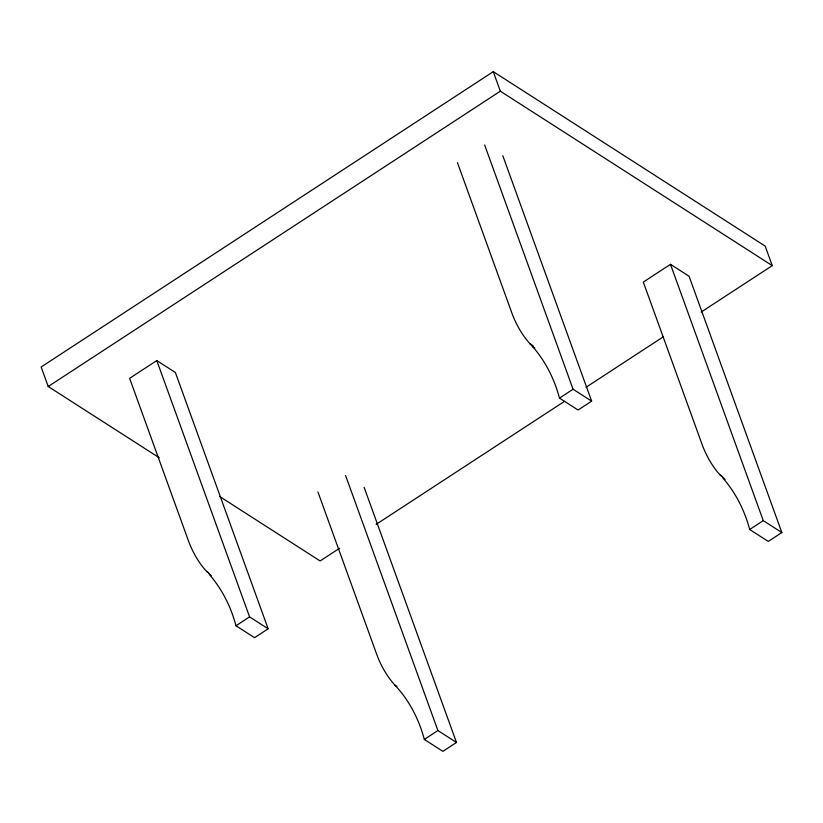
<?xml version="1.0" encoding="UTF-8"?>
<svg xmlns="http://www.w3.org/2000/svg" width="823" height="823" viewBox="0 0 823 823"><rect width="100%" height="100%" fill="white"/><g stroke="black" fill="none" stroke-linecap="round" stroke-linejoin="round"><path stroke-width="1.23" d="M701.206 312.04L772.262 265.634L765.184 246.108L493.275 71.652L41.15 366.986L48.218 386.512L159.364 457.814M48.218 386.512L500.343 91.188L772.262 265.634M209.268 574.413A183.92 140.846 -57.3 0 1 235.985 625.758L254.564 637.671L268.154 628.793L175.371 372.49L156.792 360.567L129.623 378.323L188.272 540.351A142.245 108.934 -57.3 0 0 204.886 569.567L211.326 575.73M722.964 478.163A183.92 140.846 -57.3 0 1 749.681 529.508L768.26 541.431L781.85 532.553L689.067 276.24L670.488 264.327L643.308 282.073L701.968 444.101A142.245 108.934 -57.3 0 0 718.582 473.318L725.022 479.49M559.486 398.116L573.075 389.238L591.655 401.151L578.065 410.029L559.486 398.116A183.92 140.846 -57.3 0 0 532.759 346.771L528.376 341.926A142.245 108.934 -57.3 0 1 511.762 312.709L457.454 162.676M339.508 548.303L320.137 560.967L219.782 496.578M376.111 524.395L564.496 401.346M586.027 387.283L663.533 336.658M235.985 625.758L249.575 616.88L268.154 628.793M424.318 739.424L437.908 730.546L456.487 742.469L442.897 751.348L424.318 739.424A183.92 140.846 -57.3 0 0 397.591 688.079L393.209 683.234A142.245 108.934 -57.3 0 1 376.595 654.018L317.945 491.989M749.681 529.508L763.271 520.63L781.85 532.553M530.002 343.788L533.098 345.773M532.759 346.771L534.827 348.088M720.207 475.18L722.265 476.507M394.834 685.106L396.902 686.423M206.511 571.429L208.569 572.757M670.488 264.327L763.271 520.63M493.275 71.652L500.343 91.188M502.802 155.722L591.655 401.151M484.665 145.013L573.075 389.238M364.136 487.37L456.487 742.469M345.557 475.447L437.908 730.546M156.792 360.567L249.575 616.88"/></g></svg>
